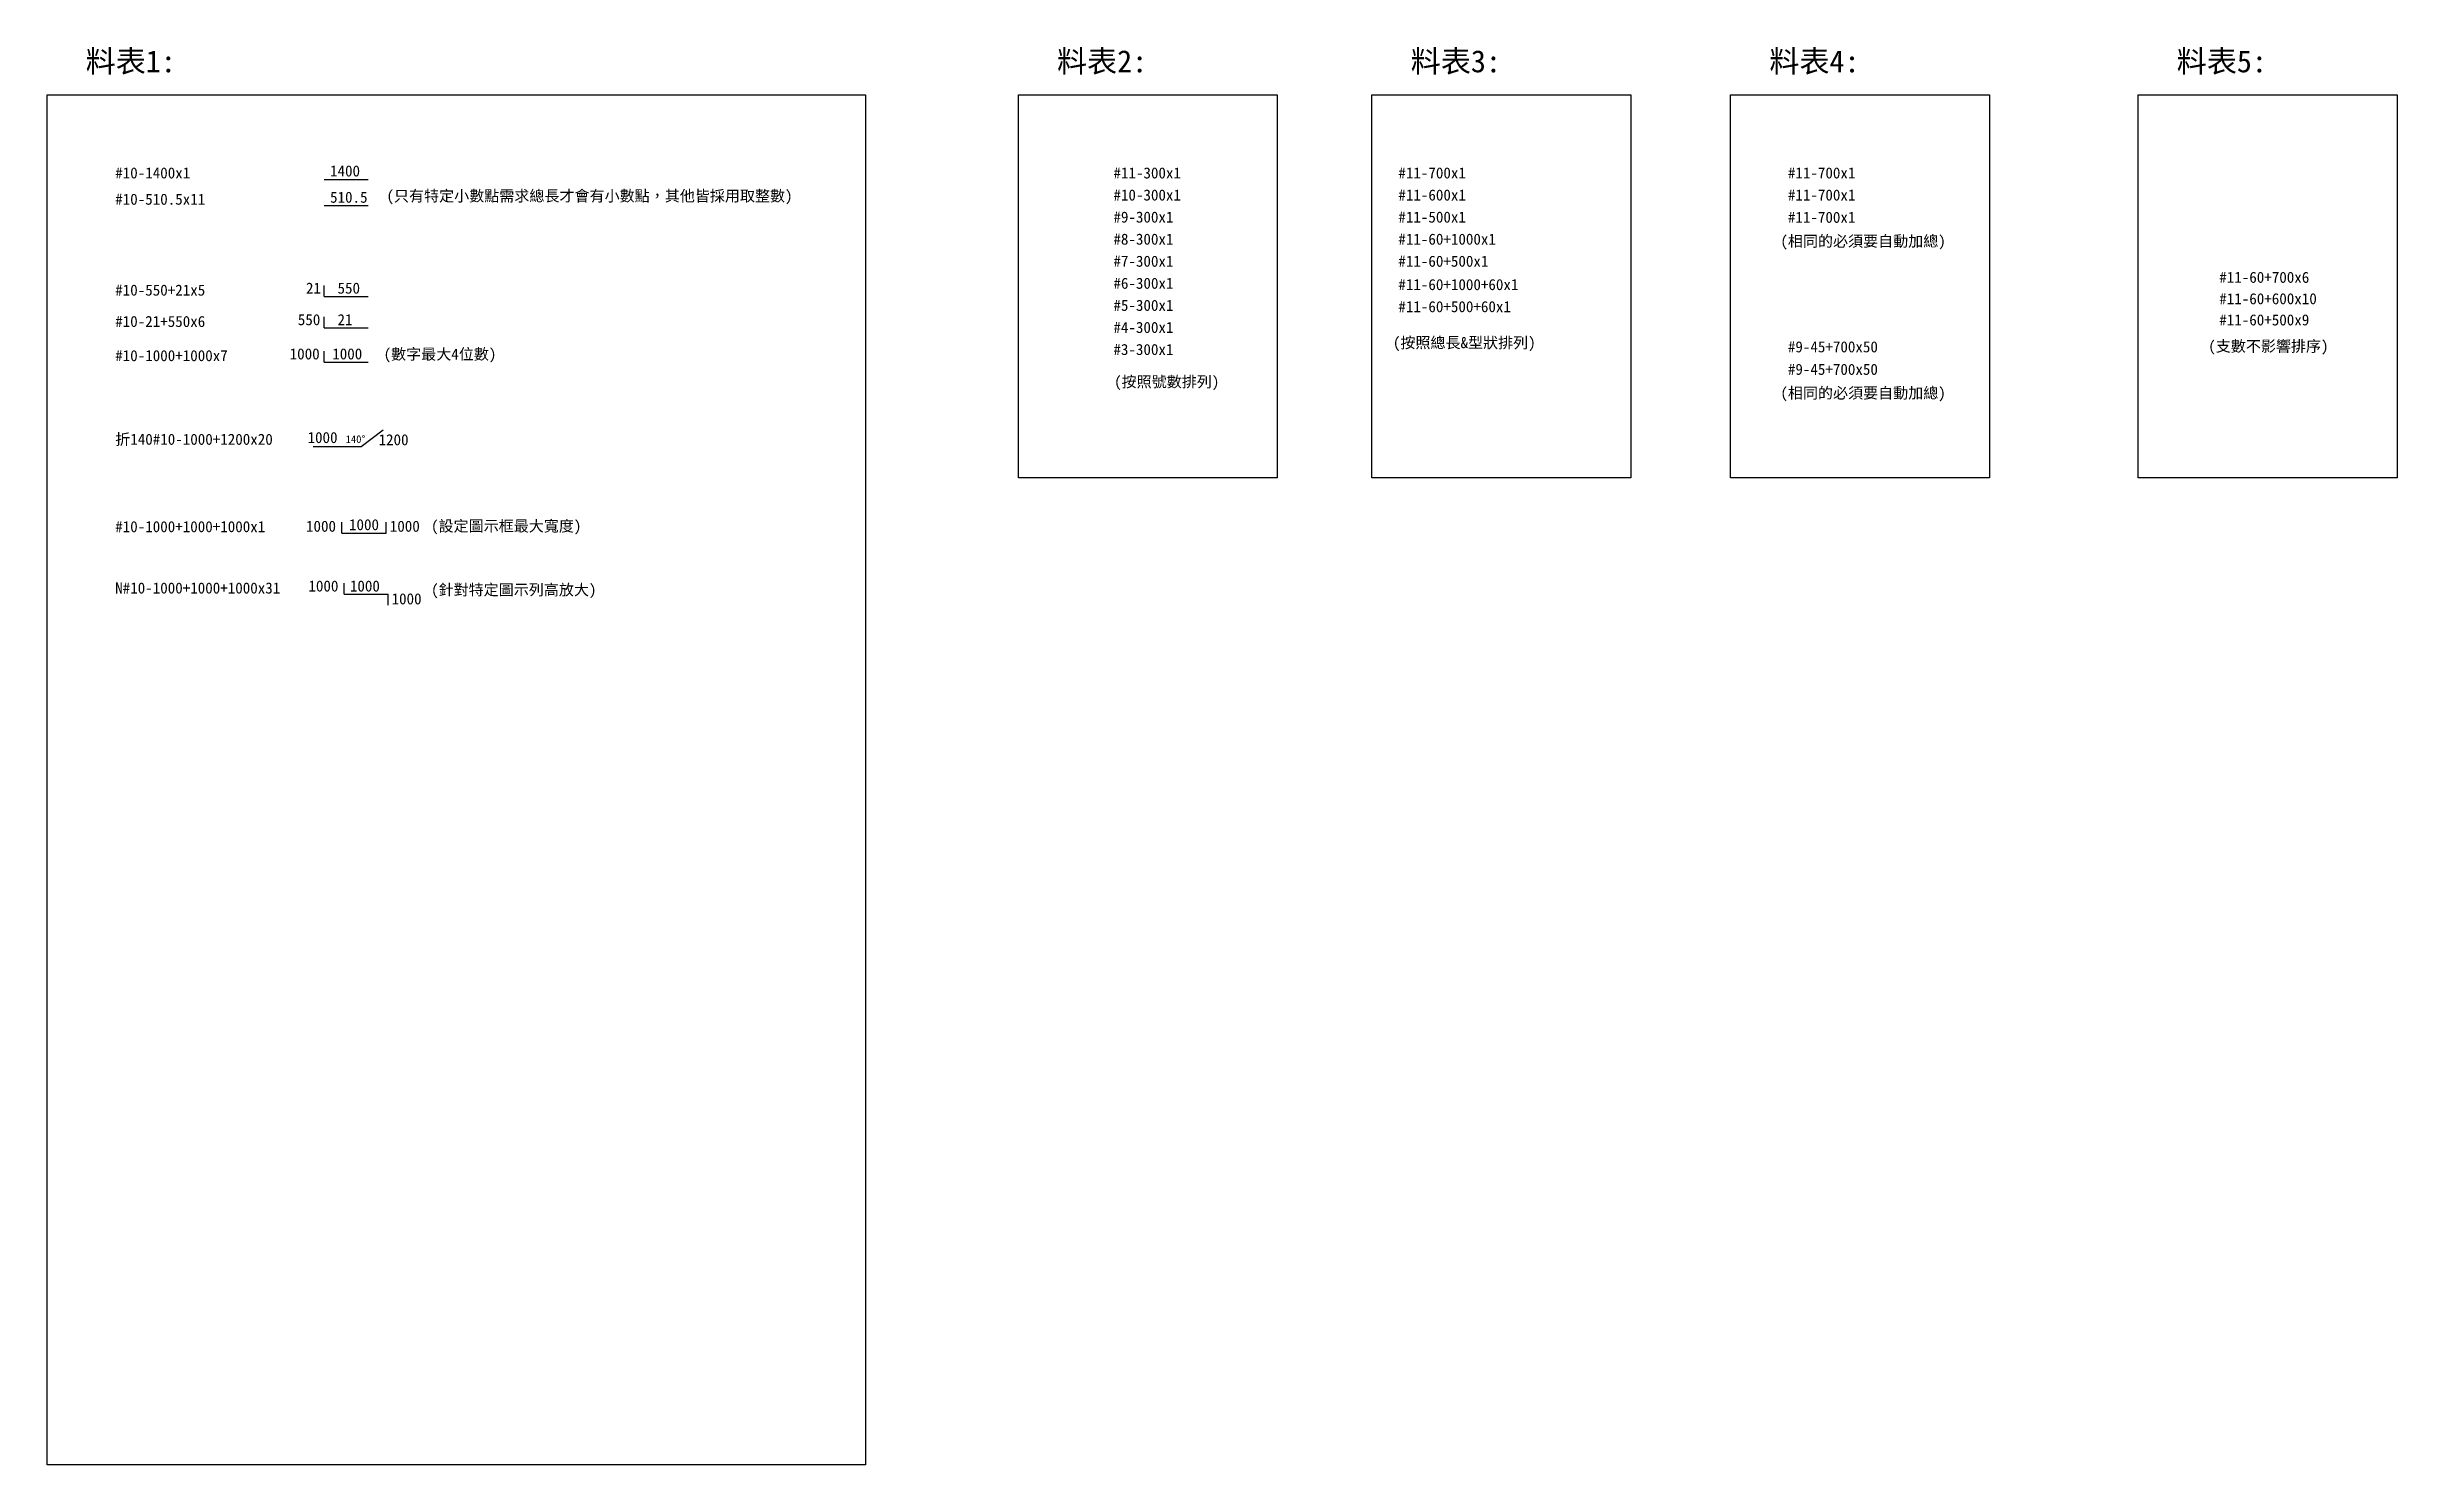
# Model space of a CAD drawing. Header units: millimetres. Extents: x 5699 to 16354, y 14711 to 21137.
import ezdxf

# ---------------------------------------------------------------- set-up
doc = ezdxf.new("R2010")
doc.units = ezdxf.units.MM
for name, color, linetype in [('!鋼筋', 4, 'Continuous'), ('$P-料表1', 7, 'Continuous'), ('$P-料表2', 7, 'Continuous'), ('$P-料表3', 7, 'Continuous'), ('$P-料表4', 7, 'Continuous'), ('$P-料表5', 7, 'Continuous'), ('1號字', 2, 'Continuous'), ('1號線', 30, 'Continuous')]:
    doc.layers.add(name, color=color, linetype=linetype)
doc.styles.add('標楷體', font='kaiu.ttf')

msp = doc.modelspace()

# ---------------------------------------------------------------- linework, layer by layer
at = {"layer": '$P-料表1'}
msp.add_lwpolyline([(5699, 20920), (9410, 20920), (9410, 14711), (5699, 14711)], close=True, dxfattribs=at)
at = {"layer": '$P-料表2'}
msp.add_lwpolyline([(10103, 20920), (11277, 20920), (11277, 19185), (10103, 19185)], close=True, dxfattribs=at)
at = {"layer": '$P-料表3'}
msp.add_lwpolyline([(11706, 20920), (12880, 20920), (12880, 19185), (11706, 19185)], close=True, dxfattribs=at)
at = {"layer": '$P-料表4'}
msp.add_lwpolyline([(13332, 20920), (14506, 20920), (14506, 19185), (13332, 19185)], close=True, dxfattribs=at)
at = {"layer": '$P-料表5'}
msp.add_lwpolyline([(15180, 20920), (16354, 20920), (16354, 19185), (15180, 19185)], close=True, dxfattribs=at)
at = {"layer": '1號線'}
for p, q in [((6955, 20537), (7155, 20537)), ((6955, 20419), (7155, 20419)), ((6955, 20006), (6955, 20056)), ((6955, 20006), (7155, 20006)), ((6955, 19864), (6955, 19914)), ((6955, 19864), (7155, 19864)), ((6955, 19709), (6955, 19759)), ((6955, 19709), (7155, 19709)), ((7123, 19327), (7223, 19402)), ((6906, 19327), (7123, 19327)), ((7036, 18934), (7036, 18984)), ((7236, 18934), (7236, 18984)), ((7036, 18934), (7236, 18934)), ((7046, 18657), (7046, 18707)), ((7046, 18657), (7246, 18657)), ((7246, 18607), (7246, 18657))]:
    msp.add_line(p, q, dxfattribs=at)

# ---------------------------------------------------------------- texts
at = {"layer": '!鋼筋', "style": '標楷體'}
for s, p in [('#10-1400x1', (6008, 20541)), ('#11-300x1', (10534, 20541)), ('#11-700x1', (11826, 20541)), ('#11-700x1', (13592, 20541)), ('#10-510.5x11', (6008, 20422)), ('#10-300x1', (10534, 20441)), ('#11-600x1', (11826, 20441)), ('#11-700x1', (13592, 20441)), ('#9-300x1', (10534, 20341)), ('#11-500x1', (11826, 20341)), ('#11-700x1', (13592, 20340)), ('#8-300x1', (10534, 20241)), ('#11-60+1000x1', (11826, 20241)), ('#7-300x1', (10534, 20141)), ('#11-60+500x1', (11826, 20141)), ('#10-550+21x5', (6008, 20010)), ('#6-300x1', (10534, 20041)), ('#11-60+1000+60x1', (11826, 20035)), ('#11-60+700x6', (15548, 20068)), ('#5-300x1', (10534, 19941)), ('#11-60+500+60x1', (11826, 19935)), ('#11-60+600x10', (15548, 19971)), ('#10-21+550x6', (6008, 19868)), ('#4-300x1', (10534, 19841)), ('#11-60+500x9', (15548, 19875)), ('#10-1000+1000x7', (6008, 19713)), ('#3-300x1', (10534, 19741)), ('#9-45+700x50', (13592, 19753)), ('#9-45+700x50', (13592, 19651)), ('折140#10-1000+1200x20', (6008, 19334)), ('#10-1000+1000+1000x1', (6008, 18938)), ('N#10-1000+1000+1000x31', (6008, 18660))]:
    msp.add_text(s, height=50, dxfattribs=at).set_placement(p)
at = {"style": '標楷體'}
for s, height, p in [('料表1:', 100, (5874, 21022)), ('料表2:', 100, (10278, 21022)), ('料表3:', 100, (11882, 21022)), ('料表4:', 100, (13508, 21022)), ('料表5:', 100, (15355, 21022)), ('(只有特定小數點需求總長才會有小數點，其他皆採用取整數)', 50, (7238, 20437)), ('(相同的必須要自動加總)', 50, (13558, 20232)), ('(按照總長&型狀排列)', 50, (11801, 19772)), ('(數字最大4位數)', 50, (7225, 19720)), ('(支數不影響排序)', 50, (15498, 19756)), ('(按照號數排列)', 50, (10537, 19595)), ('(相同的必須要自動加總)', 50, (13558, 19544)), ('(設定圖示框最大寬度)', 50, (7440, 18941)), ('(針對特定圖示列高放大)', 50, (7440, 18652))]:
    msp.add_text(s, height=height, dxfattribs=at).set_placement(p)
at = {"layer": '1號字', "style": '標楷體'}
for s, height, p in [('1400', 50, (6982, 20550)), ('510.5', 50, (6982, 20431)), ('21', 50, (6873, 20019)), ('550', 50, (7016, 20019)), ('550', 50, (6836, 19876)), ('21', 50, (7016, 19876)), ('1000', 50, (6799, 19721)), ('1000', 50, (6992, 19721)), ('1000', 50, (6880, 19342)), ('140%%D', 35, (7053, 19342)), ('1200', 50, (7202, 19332)), ('1000', 50, (6873, 18940)), ('1000', 50, (7068, 18947)), ('1000', 50, (7253, 18940)), ('1000', 50, (6884, 18669)), ('1000', 50, (7072, 18669)), ('1000', 50, (7261, 18611))]:
    msp.add_text(s, height=height, dxfattribs=at).set_placement(p)

doc.saveas('drawing.dxf')
